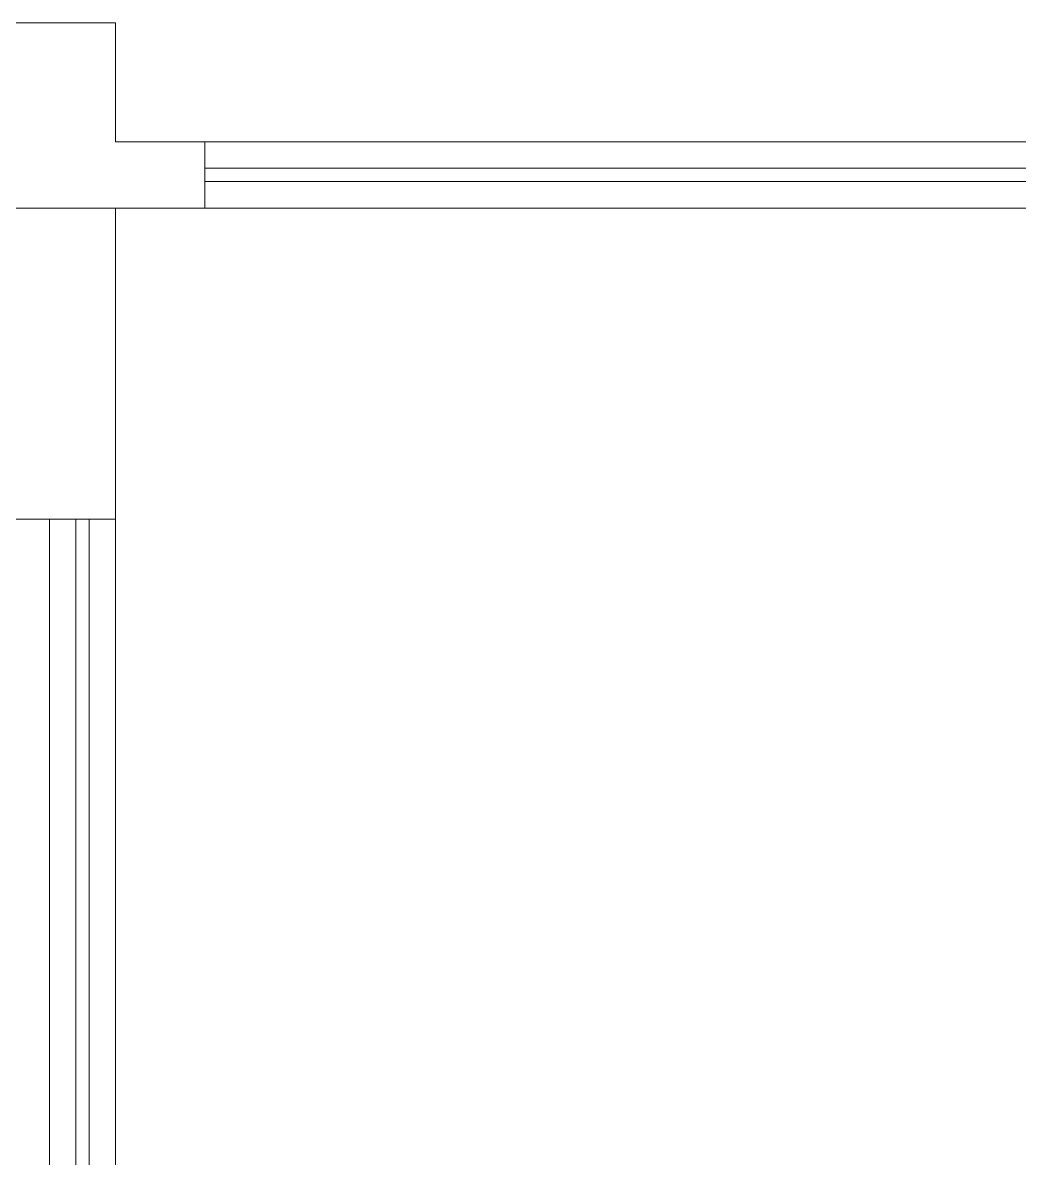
# Model space of a CAD drawing. Header units: inches. Extents: x -98933 to 1585249, y -3352739 to 192771.
# Drawn here: x 42641.2 to 42716.5, y 50337.2 to 50423 of the extents above; entities that cross this region are included whole.
import ezdxf

# ---------------------------------------------------------------- set-up
doc = ezdxf.new("R2010")
doc.units = ezdxf.units.IN
doc.header["$MEASUREMENT"] = 0
doc.layers.add('BOUNDARY', color=7, linetype='Continuous', lineweight=0, true_color=0x999900)
doc.layers.add('workingdim', color=252, linetype='Continuous', lineweight=5)

msp = doc.modelspace()

# ---------------------------------------------------------------- linework, layer by layer
at = {"layer": 'BOUNDARY', "color": 7}
for p, q in [((42643.196, 49680.484), (42643.196, 50385.484)), ((42645.196, 49680.484), (42645.196, 50385.484)), ((42646.196, 49680.484), (42646.196, 50385.484)), ((42648.196, 49680.484), (42648.196, 50385.484))]:
    msp.add_line(p, q, dxfattribs=at)
at = {"layer": 'workingdim', "color": 7, "ltscale": 30}
for p, q in [((42648.196, 50422.984), (42559.446, 50422.984)), ((42648.196, 50413.984), (42648.196, 50422.984)), ((42654.946, 50413.984), (42648.196, 50413.984)), ((42654.946, 50413.984), (42798.946, 50413.984)), ((42654.946, 50408.984), (42654.946, 50413.984)), ((42654.946, 50411.984), (42798.946, 50411.984)), ((42654.946, 50410.984), (42798.946, 50410.984)), ((42648.196, 50408.984), (42654.946, 50408.984)), ((42654.946, 50408.984), (42798.946, 50408.984))]:
    msp.add_line(p, q, dxfattribs=at)
msp.add_lwpolyline([(42624.696, 50408.984), (42648.196, 50408.984), (42648.196, 50385.484), (42624.696, 50385.484)], close=True, dxfattribs=at)

doc.saveas('drawing.dxf')
